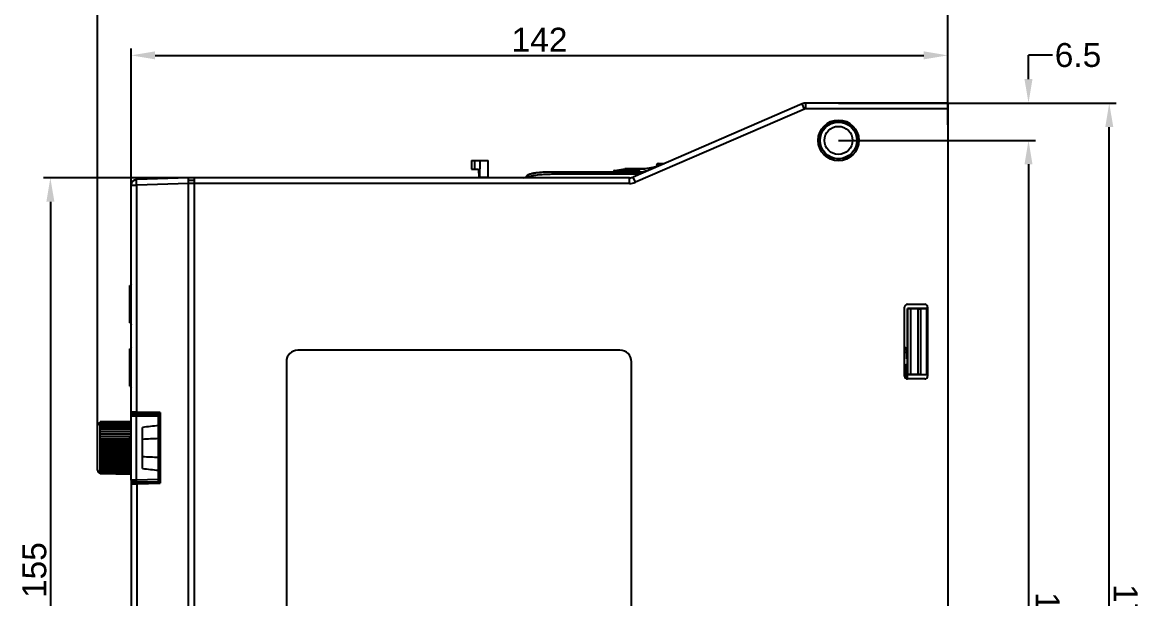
# Model space of a CAD drawing. Header units: millimetres. Extents: x 179 to 1020, y 292 to 886.
# Drawn here: x 487.6 to 681.5, y 683.8 to 784.1 of the extents above; entities that cross this region are included whole.
import ezdxf

# ---------------------------------------------------------------- set-up
doc = ezdxf.new("R2010")
doc.units = ezdxf.units.MM
doc.linetypes.add('CENTER', pattern=[0.6, 0.375, -0.075, 0.075, -0.075])
for name, color, linetype in [('00_CURVE', 7, 'Continuous'), ('VF-51-F001SOLIDLINE', 7, 'Continuous'), ('VF-51-P001SOLIDLINE', 7, 'Continuous'), ('VF-51-P002DIMENSION', 7, 'Continuous'), ('VF-51-P002SOLIDLINE', 7, 'Continuous'), ('VF-51-P003SOLIDLINE', 7, 'Continuous'), ('VF-51-P004SOLIDLINE', 7, 'Continuous'), ('VF-51-P005SOLIDLINE', 7, 'Continuous')]:
    doc.layers.add(name, color=color, linetype=linetype)
doc.styles.get("Standard").update_dxf_attribs({"font": 'arial.ttf'})
doc.dimstyles.new('DIMSTYLE_1', dxfattribs={"dimtxt": 4.166667, "dimasz": 4.166667, "dimexe": 1.2, "dimexo": 0, "dimtad": 1, "dimdsep": 46, "dimtxsty": 'Standard', "dimblk": 'CLOSED', "dimblk1": 'CLOSED', "dimblk2": 'CLOSED', "dimcen": 0.09, "dimclrt": 5, "dimadec": 0, "dimazin": 0, "dimtp": 0.2, "dimtm": 0.2, "dimtfac": 1, "dimtofl": 0, "dimtmove": 0, "dimatfit": 3, "dimldrblk": 'CLOSED', "dimfxl": 1, "dimtolj": 1, "dimarcsym": 0})

# ---------------------------------------------------------------- blocks, each defined once
blk = doc.blocks.new('*D6')
at = {"layer": 'Defpoints', "color": 0, "linetype": 'Continuous', "transparency": 16777216}
for p in [(648.49, 778.33), (648.49, 766.24), (506.49, 753.34)]:
    blk.add_point(p, dxfattribs=at)
at = {"layer": 'VF-51-P002DIMENSION', "color": 0, "linetype": 'Continuous', "lineweight": -2, "transparency": 16777216}
for p, q in [((506.49, 753.34), (506.49, 779.53)), ((510.65, 778.33), (644.32, 778.33)), ((648.49, 766.24), (648.49, 779.53))]:
    blk.add_line(p, q, dxfattribs=at)
at = {"layer": 'VF-51-P002DIMENSION', "color": 0, "linetype": 'Continuous', "transparency": 16777216}
for points in [[(510.65, 779.03), (510.65, 777.64), (506.49, 778.33)], [(644.32, 779.03), (644.32, 777.64), (648.49, 778.33)]]:
    blk.add_solid(points, dxfattribs=at)
at = {"layer": 'VF-51-P002DIMENSION', "color": 5, "linetype": 'Continuous', "transparency": 16777216, "insert": (577.5, 783.14), "char_height": 4.167, "attachment_point": 2}
blk.add_mtext('\\A1;142', dxfattribs=at)
blk = doc.blocks.new('_CLOSED')
at = {"color": 0, "linetype": 'ByBlock'}
for p, q in [((0, 0), (-1, 0.2)), ((-1, 0.2), (-1, -0.2)), ((-1, -0.2), (0, 0)), ((-1, 0), (0, 0))]:
    blk.add_line(p, q, dxfattribs=at)
blk = doc.blocks.new('*D7')
at = {"layer": 'Defpoints', "color": 0, "linetype": 'Continuous', "transparency": 16777216}
for p in [(648.49, 786.63), (648.49, 766.24), (500.64, 713.92)]:
    blk.add_point(p, dxfattribs=at)
at = {"layer": 'VF-51-P002DIMENSION', "color": 0, "linetype": 'Continuous', "lineweight": -2, "transparency": 16777216}
for p, q in [((500.64, 713.92), (500.64, 787.83)), ((648.49, 766.24), (648.49, 787.83)), ((504.8, 786.63), (644.32, 786.63))]:
    blk.add_line(p, q, dxfattribs=at)
at = {"layer": 'VF-51-P002DIMENSION', "color": 0, "linetype": 'Continuous', "transparency": 16777216}
for points in [[(504.8, 787.32), (504.8, 785.93), (500.64, 786.63)], [(644.32, 787.32), (644.32, 785.93), (648.49, 786.63)]]:
    blk.add_solid(points, dxfattribs=at)
at = {"layer": 'VF-51-P002DIMENSION', "color": 5, "linetype": 'Continuous', "transparency": 16777216, "insert": (574.56, 791.51), "char_height": 4.167, "attachment_point": 2}
blk.add_mtext('\\A1;148', dxfattribs=at)
blk = doc.blocks.new('*D8')
at = {"layer": 'Defpoints', "color": 0, "linetype": 'Continuous', "transparency": 16777216}
for p in [(517.49, 757.04), (492.44, 602.04), (534.98, 602.04)]:
    blk.add_point(p, dxfattribs=at)
at = {"layer": 'VF-51-P002DIMENSION', "color": 0, "linetype": 'Continuous', "lineweight": -2, "transparency": 16777216}
for p, q in [((517.49, 757.04), (491.24, 757.04)), ((492.44, 752.87), (492.44, 606.21)), ((534.98, 602.04), (491.24, 602.04))]:
    blk.add_line(p, q, dxfattribs=at)
at = {"layer": 'VF-51-P002DIMENSION', "color": 0, "linetype": 'Continuous', "transparency": 16777216}
for points in [[(491.75, 752.87), (493.14, 752.87), (492.44, 757.04)], [(491.75, 606.21), (493.14, 606.21), (492.44, 602.04)]]:
    blk.add_solid(points, dxfattribs=at)
at = {"layer": 'VF-51-P002DIMENSION', "color": 5, "linetype": 'Continuous', "transparency": 16777216, "insert": (487.56, 688.79), "char_height": 4.167, "attachment_point": 2, "rotation": 90}
blk.add_mtext('\\A1;155', dxfattribs=at)
blk = doc.blocks.new('*D9')
at = {"layer": 'Defpoints', "color": 0, "linetype": 'Continuous', "transparency": 16777216}
for p in [(648.49, 770.04), (676.57, 770.04), (648.49, 593.04)]:
    blk.add_point(p, dxfattribs=at)
at = {"layer": 'VF-51-P002DIMENSION', "color": 0, "linetype": 'Continuous', "lineweight": -2, "transparency": 16777216}
for p, q in [((648.49, 770.04), (677.77, 770.04)), ((676.57, 597.21), (676.57, 765.87)), ((648.49, 593.04), (677.77, 593.04))]:
    blk.add_line(p, q, dxfattribs=at)
at = {"layer": 'VF-51-P002DIMENSION', "color": 0, "linetype": 'Continuous', "transparency": 16777216}
for points in [[(675.88, 765.87), (677.27, 765.87), (676.57, 770.04)], [(675.88, 597.21), (677.27, 597.21), (676.57, 593.04)]]:
    blk.add_solid(points, dxfattribs=at)
at = {"layer": 'VF-51-P002DIMENSION', "color": 5, "linetype": 'Continuous', "transparency": 16777216, "insert": (681.52, 681.49), "char_height": 4.167, "attachment_point": 2, "rotation": 270}
blk.add_mtext('\\A1;177', dxfattribs=at)
blk = doc.blocks.new('*D10')
at = {"layer": 'Defpoints', "color": 0, "linetype": 'Continuous', "transparency": 16777216}
for p in [(629.49, 763.54), (629.49, 596.54), (662.53, 596.54)]:
    blk.add_point(p, dxfattribs=at)
at = {"layer": 'VF-51-P002DIMENSION', "color": 0, "linetype": 'Continuous', "lineweight": -2, "transparency": 16777216}
for p, q in [((629.49, 763.54), (663.73, 763.54)), ((662.53, 759.37), (662.53, 600.71)), ((629.49, 596.54), (663.73, 596.54))]:
    blk.add_line(p, q, dxfattribs=at)
at = {"layer": 'VF-51-P002DIMENSION', "color": 0, "linetype": 'Continuous', "transparency": 16777216}
for points in [[(661.83, 759.37), (663.22, 759.37), (662.53, 763.54)], [(661.83, 600.71), (663.22, 600.71), (662.53, 596.54)]]:
    blk.add_solid(points, dxfattribs=at)
at = {"layer": 'VF-51-P002DIMENSION', "color": 5, "linetype": 'Continuous', "transparency": 16777216, "insert": (667.93, 680.1), "char_height": 4.167, "attachment_point": 2, "rotation": 270}
blk.add_mtext('\\A1;167', dxfattribs=at)
blk = doc.blocks.new('*D14')
at = {"layer": 'Defpoints', "color": 0, "linetype": 'Continuous', "transparency": 16777216}
for p in [(629.49, 770.04), (662.53, 770.04), (629.49, 763.54)]:
    blk.add_point(p, dxfattribs=at)
at = {"layer": 'VF-51-P002DIMENSION', "color": 0, "linetype": 'Continuous', "lineweight": -2, "transparency": 16777216}
for p, q in [((662.53, 774.21), (662.53, 778.37)), ((666.7, 778.37), (662.53, 778.37)), ((629.49, 770.04), (663.73, 770.04)), ((629.49, 763.54), (663.73, 763.54)), ((662.53, 759.38), (662.53, 755.21))]:
    blk.add_line(p, q, dxfattribs=at)
at = {"layer": 'VF-51-P002DIMENSION', "color": 0, "linetype": 'Continuous', "transparency": 16777216}
for points in [[(661.83, 774.21), (663.22, 774.21), (662.53, 770.04)], [(661.83, 759.38), (663.22, 759.38), (662.53, 763.54)]]:
    blk.add_solid(points, dxfattribs=at)
at = {"layer": 'VF-51-P002DIMENSION', "color": 5, "linetype": 'Continuous', "transparency": 16777216, "insert": (671.14, 778.37), "char_height": 4.167, "attachment_point": 5, "rotation": 0.1}
blk.add_mtext('\\A1;6.5', dxfattribs=at)

msp = doc.modelspace()

# ---------------------------------------------------------------- linework, layer by layer
at = {"layer": '00_CURVE', "linetype": 'CENTER'}
for p, q in [((506.285, 731.791), (506.285, 738.291)), ((506.285, 720.791), (506.285, 727.291))]:
    msp.add_line(p, q, dxfattribs=at)
at = {"layer": 'VF-51-F001SOLIDLINE', "linetype": 'Continuous'}
for p, q in [((506.285, 731.791), (506.285, 738.291)), ((506.285, 738.291), (506.385, 738.291)), ((506.285, 737.791), (506.385, 737.791)), ((506.385, 738.301), (506.385, 731.781)), ((506.485, 737.791), (506.385, 737.791)), ((506.285, 732.291), (506.385, 732.291)), ((506.285, 731.791), (506.385, 731.791)), ((506.485, 732.291), (506.385, 732.291)), ((506.285, 720.791), (506.285, 727.291)), ((506.285, 727.291), (506.385, 727.291)), ((506.285, 726.791), (506.385, 726.791)), ((506.385, 727.301), (506.385, 720.781)), ((506.485, 726.791), (506.385, 726.791)), ((506.285, 721.291), (506.385, 721.291)), ((506.285, 720.791), (506.385, 720.791)), ((506.485, 721.291), (506.385, 721.291))]:
    msp.add_line(p, q, dxfattribs=at)
for centre, start, end in [((506.885, 738.301), 143.74578, 180), ((506.885, 731.781), 180, 216.25422), ((506.885, 727.301), 143.74578, 180), ((506.885, 720.781), 180, 216.25422)]:
    msp.add_arc(centre, 0.5, start, end, dxfattribs=at)
at = {"layer": 'VF-51-P001SOLIDLINE', "linetype": 'Continuous'}
for p, q in [((644.835, 734.291), (641.485, 734.291)), ((641.485, 734.291), (641.485, 722.791)), ((641.485, 734.291), (641.491, 734.286)), ((641.491, 722.796), (641.491, 734.286)), ((642.043, 734.271), (643.274, 734.26)), ((642.043, 722.812), (642.043, 734.271)), ((643.274, 734.26), (643.274, 722.823)), ((644.835, 734.258), (643.722, 734.258)), ((643.722, 734.258), (643.722, 722.824)), ((644.835, 722.791), (644.835, 734.291)), ((641.325, 727.074), (640.985, 727.086)), ((641.383, 726.636), (640.985, 726.651)), ((641.383, 726.838), (641.485, 727.009)), ((641.383, 725.571), (641.383, 726.636)), ((641.383, 725.571), (641.459, 725.572)), ((640.985, 724.519), (641.433, 724.511)), ((641.185, 722.143), (641.185, 724.515)), ((641.382, 724.571), (641.462, 724.571)), ((641.383, 724.701), (641.464, 724.701)), ((641.383, 724.512), (641.383, 724.701)), ((641.459, 724.51), (641.433, 724.511)), ((641.433, 724.511), (641.433, 722.045)), ((641.485, 722.791), (641.491, 722.796)), ((641.485, 722.791), (644.835, 722.791)), ((641.485, 722.041), (641.485, 722.791)), ((643.274, 722.823), (642.043, 722.812)), ((643.722, 722.824), (644.835, 722.824))]:
    msp.add_line(p, q, dxfattribs=at)
for centre, radius, start, end in [((640.986, 727.009), 0.5, 0.00204, 89.99898), ((640.875, 726.839), 0.508, 359.88654, 27.55472)]:
    msp.add_arc(centre, radius, start, end, dxfattribs=at)
for centre, major_axis, ratio, start_param, end_param in [((642.491, 734.286), (1, 0), 0.0174551, -3.1241394, -2.0344439), ((643.722, 734.275), (1, 0), 0.0174551, -2.0344439, -1.5707963), ((640.882, 726.837), (0.138, 0.485), 0.9900092, -0.8080038, 0.0714258), ((641.393, 726.637), (0, 1.001), 0.0104652, 1.368586, 1.5710487), ((642.491, 722.796), (1, 0), 0.0174551, 2.0344439, 3.1241394), ((643.722, 722.807), (1, 0), 0.0174551, 1.5707963, 2.0344439)]:
    msp.add_ellipse(centre, major_axis=major_axis, ratio=ratio, start_param=start_param, end_param=end_param, dxfattribs=at)
msp.add_open_spline([(641.459, 725.572), (641.46, 725.572), (641.46, 725.571), (641.46, 725.569), (641.46, 725.566), (641.46, 725.562), (641.461, 725.556), (641.461, 725.546), (641.461, 725.53), (641.462, 725.508), (641.462, 725.481), (641.463, 725.45), (641.463, 725.402), (641.464, 725.332), (641.464, 725.242), (641.465, 725.143), (641.465, 725.041), (641.465, 724.939), (641.464, 724.841), (641.464, 724.75), (641.463, 724.681), (641.463, 724.632), (641.462, 724.601), (641.462, 724.574), (641.461, 724.552), (641.461, 724.537), (641.461, 724.527), (641.46, 724.521), (641.46, 724.516), (641.46, 724.513), (641.46, 724.512), (641.46, 724.51), (641.459, 724.51)], degree=3, knots=[0, 0, 0, 0, 0.000651, 0.0024698, 0.0054796, 0.0096786, 0.0150566, 0.0216016, 0.0381296, 0.0591045, 0.0843246, 0.1135483, 0.1464937, 0.2222489, 0.3086801, 0.4024654, 0.4999997, 0.5975341, 0.6913194, 0.7777507, 0.8535059, 0.8864514, 0.9156751, 0.9408952, 0.9618702, 0.9783982, 0.9849433, 0.9903213, 0.9945203, 0.9975302, 0.999349, 1, 1, 1, 1], dxfattribs=at)
at = {"layer": 'VF-51-P002SOLIDLINE', "linetype": 'Continuous'}
for p, q in [((623.797, 769.041), (623.797, 770.041)), ((648.485, 770.041), (623.797, 770.041)), ((648.485, 770.041), (648.485, 593.041)), ((623.2, 769.918), (593.771, 757.165)), ((623.598, 769), (594.168, 756.247)), ((623.598, 769), (623.2, 769.918)), ((648.485, 769.041), (623.797, 769.041)), ((516.485, 757.041), (507.451, 756.726)), ((516.485, 620.541), (516.485, 757.041)), ((517.485, 756.541), (516.485, 756.541)), ((517.485, 620.541), (517.485, 757.041)), ((593.174, 757.041), (517.485, 757.041)), ((593.174, 756.041), (593.174, 757.041)), ((594.168, 756.247), (593.771, 757.165)), ((506.485, 715.636), (506.485, 755.726)), ((506.485, 755.726), (507.451, 755.726)), ((516.485, 756.042), (507.451, 755.726)), ((507.451, 716.291), (507.451, 755.726)), ((593.174, 756.041), (516.485, 756.041)), ((640.985, 722.541), (640.985, 734.541)), ((641.485, 735.041), (644.485, 735.041)), ((644.985, 734.541), (644.985, 722.541)), ((591.485, 727.041), (535.485, 727.041)), ((533.485, 725.041), (533.485, 634.041)), ((593.485, 634.041), (593.485, 725.041)), ((644.485, 722.041), (641.485, 722.041)), ((507.451, 716.291), (506.485, 716.31)), ((506.729, 716.061), (506.729, 715.927)), ((511.285, 715.941), (506.729, 716.061)), ((511.527, 716.185), (507.451, 716.291)), ((508.042, 715.914), (508.042, 716.026)), ((511.285, 715.941), (511.285, 704.141)), ((511.527, 716.185), (511.527, 703.898)), ((511.285, 712.041), (511.235, 712.04)), ((511.285, 708.041), (511.235, 708.043)), ((506.485, 704.446), (506.485, 624.616)), ((506.729, 704.155), (506.729, 704.022)), ((506.729, 704.022), (511.285, 704.141)), ((508.042, 704.056), (508.042, 704.168)), ((511.235, 705.64), (511.285, 705.641)), ((511.235, 705.14), (511.285, 705.141)), ((511.285, 704.641), (511.235, 704.64)), ((506.485, 703.772), (507.451, 703.791)), ((507.451, 703.791), (511.527, 703.898)), ((507.451, 703.791), (507.451, 624.616))]:
    msp.add_line(p, q, dxfattribs=at)
for radius in [3.542, 3.242]:
    msp.add_circle((629.485, 763.541), radius, dxfattribs=at)
for centre, radius, start, end in [((623.797, 768.541), 1.5, 90, 113.42869), ((623.797, 768.541), 0.5, 90, 113.42869), ((507.485, 755.726), 1, 92, 180), ((593.174, 758.541), 1.5, 270, 293.42869), ((593.174, 758.541), 2.5, 270, 293.42869), ((641.485, 734.541), 0.5, 90, 180), ((644.485, 734.541), 0.5, 0, 90), ((535.485, 725.041), 2, 90, 180), ((591.485, 725.041), 2, 0, 90), ((641.485, 722.541), 0.5, 180, 270), ((644.485, 722.541), 0.5, 270, 0), ((506.735, 716.31), 0.25, 180, 268.5), ((508.035, 715.776), 0.25, 32.4918, 88.5), ((508.026, 715.776), 0.552, 13.56097, 25.54288), ((508.035, 704.306), 0.25, 271.5, 327.46954), ((506.735, 703.772), 0.25, 91.5, 180)]:
    msp.add_arc(centre, radius, start, end, dxfattribs=at)
for major_axis in [(0, 3.193), (0, 2.443)]:
    msp.add_ellipse((629.485, 763.543), major_axis=major_axis, ratio=0.9999998, dxfattribs=at)
for points, knots in [([(507.451, 755.726), (507.448, 755.791), (507.444, 755.919), (507.44, 756.104), (507.437, 756.274), (507.436, 756.404), (507.436, 756.496), (507.437, 756.554), (507.438, 756.604), (507.44, 756.646), (507.442, 756.679), (507.444, 756.703), (507.446, 756.717), (507.448, 756.724), (507.45, 756.726), (507.451, 756.726)], [0, 0, 0, 0, 0.1946768, 0.381844, 0.5543343, 0.7055419, 0.7713196, 0.8296861, 0.8800857, 0.9220426, 0.9551686, 0.9791771, 0.9939288, 0.997912, 1, 1, 1, 1]), ([(507.453, 716.042), (507.452, 716.042), (507.452, 716.044), (507.451, 716.047), (507.45, 716.053), (507.45, 716.061), (507.449, 716.072), (507.449, 716.09), (507.448, 716.117), (507.448, 716.154), (507.449, 716.197), (507.449, 716.243), (507.45, 716.275), (507.451, 716.291)], [0, 0, 0, 0, 0.0058934, 0.0206473, 0.0446633, 0.0777973, 0.1197645, 0.1701774, 0.2943499, 0.445588, 0.6181125, 0.8052996, 1, 1, 1, 1]), ([(511.527, 716.185), (511.513, 716.171), (511.486, 716.145), (511.445, 716.105), (511.407, 716.067), (511.371, 716.031), (511.343, 716.003), (511.323, 715.983), (511.311, 715.97), (511.301, 715.959), (511.294, 715.951), (511.289, 715.947), (511.287, 715.944), (511.286, 715.943), (511.285, 715.942), (511.285, 715.941)], [0, 0, 0, 0, 0.1687742, 0.3345491, 0.494398, 0.6445266, 0.7795145, 0.8389647, 0.8913844, 0.9352633, 0.968967, 0.9814991, 0.9909195, 0.9970938, 1, 1, 1, 1]), ([(511.527, 703.898), (511.513, 703.911), (511.486, 703.938), (511.445, 703.977), (511.407, 704.016), (511.371, 704.052), (511.343, 704.08), (511.323, 704.1), (511.311, 704.113), (511.301, 704.123), (511.294, 704.131), (511.289, 704.136), (511.287, 704.138), (511.286, 704.14), (511.285, 704.141), (511.285, 704.141)], [0, 0, 0, 0, 0.1687742, 0.3345491, 0.494398, 0.6445266, 0.7795145, 0.8389647, 0.8913844, 0.9352633, 0.968967, 0.9814991, 0.9909195, 0.9970938, 1, 1, 1, 1]), ([(507.453, 704.041), (507.452, 704.041), (507.452, 704.039), (507.451, 704.035), (507.45, 704.029), (507.45, 704.021), (507.449, 704.011), (507.449, 703.992), (507.448, 703.965), (507.448, 703.928), (507.449, 703.885), (507.449, 703.839), (507.45, 703.807), (507.451, 703.791)], [0, 0, 0, 0, 0.0058934, 0.0206473, 0.0446633, 0.0777973, 0.1197645, 0.1701774, 0.2943499, 0.445588, 0.6181125, 0.8052996, 1, 1, 1, 1])]:
    msp.add_open_spline(points, degree=3, knots=knots, dxfattribs=at)
at = {"layer": 'VF-51-P003SOLIDLINE', "linetype": 'Continuous'}
for p, q in [((565.681, 760.041), (565.681, 758.541)), ((565.681, 760.041), (568.543, 760.041)), ((565.681, 758.541), (566.893, 758.541)), ((566.181, 760.041), (566.181, 758.541)), ((566.893, 758.541), (566.919, 757.041)), ((567.13, 757.094), (567.181, 760.041)), ((568.595, 757.041), (568.543, 760.041)), ((590.589, 758.326), (592.309, 758.607)), ((592.309, 758.607), (592.354, 758.611)), ((595.791, 758.607), (592.309, 758.607)), ((592.354, 758.611), (595.841, 758.611)), ((595.791, 758.607), (595.826, 758.611)), ((595.991, 758.617), (595.826, 758.611)), ((596.009, 758.618), (595.841, 758.611)), ((596, 758.617), (595.991, 758.617)), ((596.922, 758.741), (596.721, 758.702)), ((597.96, 758.98), (596.922, 758.741)), ((596.951, 758.745), (596.922, 758.741)), ((597.944, 758.973), (596.951, 758.745)), ((597.886, 758.963), (597.897, 759.271)), ((597.897, 759.271), (598.631, 759.271)), ((598.177, 759.541), (599.255, 759.541)), ((567.13, 757.094), (567.129, 757.041)), ((568.594, 757.094), (567.13, 757.094)), ((580.133, 757.644), (580.133, 758.041)), ((595.793, 758.041), (580.133, 758.041)), ((594.877, 757.644), (580.133, 757.644)), ((590.354, 758.041), (590.355, 758.059)), ((590.355, 758.059), (593.958, 758.059)), ((590.589, 758.326), (594.662, 758.326)), ((594.581, 758.203), (593.88, 758.041)), ((594.61, 758.206), (593.894, 758.041)), ((594.623, 758.213), (594.581, 758.203)), ((594.61, 758.206), (594.581, 758.203)), ((595.134, 758.041), (595.842, 758.206))]:
    msp.add_line(p, q, dxfattribs=at)
for points in [[(596.721, 758.702), (596.484, 758.665), (596.234, 758.636), (596.009, 758.618)], [(596.473, 758.664), (596.462, 758.662), (596.349, 758.649)], [(596.783, 758.714), (596.702, 758.698), (596.596, 758.682)], [(594.708, 758.235), (594.719, 758.241), (594.715, 758.24), (594.681, 758.229), (594.623, 758.213)]]:
    msp.add_lwpolyline(points, dxfattribs=at)
for centre, radius, start, end in [((595.79, 760.813), 2.206, 270.01648, 270.83282), ((596.304, 761.562), 2.89, 282.4327, 282.95314), ((598.177, 759.261), 0.28, 90, 178), ((574.787, 757.541), 0.5, 270, 326.22559), ((576.192, 756.229), 1.455, 117.44615, 118.24292), ((576.242, 756.131), 1.566, 115.67093, 117.43314), ((574.784, 757.534), 1.004, 330.38587, 339.2561), ((590.634, 758.049), 0.28, 99.30445, 178)]:
    msp.add_arc(centre, radius, start, end, dxfattribs=at)
for points, knots in [([(595.954, 758.612), (595.942, 758.612), (595.899, 758.61), (595.855, 758.608), (595.823, 758.608)], [0, 0, 0, 0, 0.2680398, 1, 1, 1, 1]), ([(596.77, 758.708), (596.633, 758.683), (596.361, 758.645), (596.088, 758.619), (595.954, 758.612)], [0, 0, 0, 0, 0.5091359, 1, 1, 1, 1]), ([(596.926, 758.739), (596.914, 758.736), (596.862, 758.725), (596.81, 758.715), (596.77, 758.708)], [0, 0, 0, 0, 0.2337248, 1, 1, 1, 1]), ([(575.723, 757.179), (575.658, 757.187), (575.563, 757.202), (575.444, 757.224), (575.367, 757.24), (575.304, 757.253), (575.254, 757.263), (575.225, 757.267), (575.205, 757.267), (575.203, 757.263)], [0, 0, 0, 0, 0.3725068, 0.5418256, 0.6914485, 0.8157428, 0.9100708, 0.9713679, 1, 1, 1, 1]), ([(575.318, 757.389), (575.315, 757.386), (575.296, 757.37), (575.278, 757.353), (575.264, 757.339)], [0, 0, 0, 0, 0.1854279, 1, 1, 1, 1]), ([(580.133, 758.041), (579.742, 758.041), (578.96, 758.032), (577.991, 757.988), (577.224, 757.92), (576.653, 757.846), (576.091, 757.736), (575.726, 757.622), (575.55, 757.535)], [0, 0, 0, 0, 0.25, 0.5, 0.625, 0.75, 0.875, 1, 1, 1, 1]), ([(575.723, 757.179), (575.7, 757.224), (575.668, 757.29), (575.627, 757.373), (575.601, 757.427), (575.58, 757.471), (575.566, 757.501), (575.558, 757.518), (575.553, 757.527), (575.552, 757.532), (575.55, 757.535), (575.55, 757.535)], [0, 0, 0, 0, 0.3814366, 0.5543797, 0.7060632, 0.830666, 0.9234797, 0.9566432, 0.9805678, 0.9950718, 1, 1, 1, 1]), ([(575.745, 757.618), (575.727, 757.612), (575.666, 757.588), (575.606, 757.562), (575.564, 757.542)], [0, 0, 0, 0, 0.2863843, 1, 1, 1, 1]), ([(580.133, 757.644), (579.762, 757.644), (579.019, 757.636), (578.09, 757.596), (577.35, 757.534), (576.797, 757.466), (576.339, 757.383), (575.981, 757.285), (575.806, 757.22), (575.723, 757.179)], [0, 0, 0, 0, 0.2500283, 0.5000458, 0.6250584, 0.7500644, 0.875046, 0.9375408, 1, 1, 1, 1]), ([(594.662, 758.326), (594.629, 758.319), (594.562, 758.281), (594.522, 758.217), (594.507, 758.182)], [0, 0, 0, 0, 0.470721, 1, 1, 1, 1]), ([(594.715, 758.233), (594.707, 758.231), (594.673, 758.221), (594.638, 758.212), (594.61, 758.206)], [0, 0, 0, 0, 0.2272386, 1, 1, 1, 1]), ([(594.662, 758.326), (594.674, 758.326), (594.715, 758.325), (594.756, 758.323), (594.784, 758.32)], [0, 0, 0, 0, 0.2954182, 1, 1, 1, 1]), ([(594.784, 758.32), (594.793, 758.318), (594.81, 758.316), (594.829, 758.31), (594.842, 758.302), (594.843, 758.289), (594.831, 758.279), (594.803, 758.262), (594.775, 758.252), (594.754, 758.245)], [0, 0, 0, 0, 0.1668503, 0.2846763, 0.3585036, 0.4119352, 0.4901295, 0.6124631, 1, 1, 1, 1]), ([(595.842, 758.206), (595.88, 758.215), (596.055, 758.251), (596.232, 758.277), (596.372, 758.292)], [0, 0, 0, 0, 0.215333, 1, 1, 1, 1]), ([(595.842, 758.206), (595.855, 758.206), (595.91, 758.198), (595.959, 758.162), (595.987, 758.13)], [0, 0, 0, 0, 0.2288112, 1, 1, 1, 1])]:
    msp.add_open_spline(points, degree=3, knots=knots, dxfattribs=at)
for points in [[(575.55, 757.535), (575.482, 757.502), (575.353, 757.427), (575.245, 757.326), (575.203, 757.263)], [(575.253, 757.327), (575.235, 757.308), (575.219, 757.287), (575.203, 757.263)], [(594.754, 758.245), (594.741, 758.241), (594.728, 758.237), (594.715, 758.233)]]:
    msp.add_open_spline(points, degree=3, dxfattribs=at)
at = {"layer": 'VF-51-P004SOLIDLINE', "linetype": 'Continuous'}
for p, q in [((506.791, 715.936), (507.454, 715.924)), ((506.791, 715.936), (507.454, 715.924)), ((506.791, 715.936), (511.235, 715.858)), ((506.791, 715.936), (511.235, 715.858)), ((511.235, 704.224), (511.235, 715.858)), ((511.235, 704.224), (511.235, 715.858)), ((506.485, 704.446), (506.485, 715.636)), ((506.485, 704.446), (506.485, 715.636)), ((506.485, 715.636), (507.433, 715.624)), ((506.485, 715.636), (507.433, 715.624)), ((507.433, 704.458), (507.433, 715.624)), ((507.433, 704.458), (507.433, 715.624)), ((507.433, 715.624), (511.235, 715.558)), ((507.433, 715.624), (511.235, 715.558)), ((506.285, 708.032), (506.285, 712.039)), ((506.485, 712.039), (506.285, 712.039)), ((508.485, 706.465), (508.485, 713.617)), ((508.485, 706.465), (508.485, 713.617)), ((506.485, 708.032), (506.285, 708.032)), ((507.433, 704.458), (506.485, 704.446)), ((507.433, 704.458), (506.485, 704.446)), ((506.791, 704.147), (511.235, 704.224)), ((506.791, 704.147), (511.235, 704.224)), ((507.454, 704.158), (506.791, 704.147)), ((507.454, 704.158), (506.791, 704.147)), ((511.235, 704.524), (507.433, 704.458)), ((511.235, 704.524), (507.433, 704.458))]:
    msp.add_line(p, q, dxfattribs=at)
for centre, radius, start, end in [((506.785, 715.636), 0.3, 89, 180), ((506.785, 715.636), 0.3, 89, 180), ((537.882, 457.547), 257.752, 95.93387, 96.54881), ((537.882, 457.547), 257.752, 95.93387, 96.54881), ((537.213, 122.161), 590.071, 92.523225, 92.790537), ((537.213, 122.161), 590.071, 92.523225, 92.790537), ((537.2, 1297.643), 589.791, 267.209363, 267.476801), ((537.2, 1297.643), 589.791, 267.209363, 267.476801), ((537.844, 962.183), 257.398, 263.45073, 264.06652), ((537.844, 962.183), 257.398, 263.45073, 264.06652), ((506.785, 704.446), 0.3, 180, 271), ((506.785, 704.446), 0.3, 180, 271)]:
    msp.add_arc(centre, radius, start, end, dxfattribs=at)
for points, knots in [([(507.454, 715.924), (507.453, 715.924), (507.452, 715.922), (507.45, 715.915), (507.447, 715.898), (507.444, 715.871), (507.441, 715.834), (507.438, 715.789), (507.435, 715.718), (507.434, 715.663), (507.433, 715.624)], [0, 0, 0, 0, 0.0070089, 0.0222303, 0.0796584, 0.1721628, 0.2961176, 0.4470098, 0.6192025, 1, 1, 1, 1]), ([(507.454, 715.924), (507.453, 715.924), (507.452, 715.922), (507.45, 715.915), (507.447, 715.898), (507.444, 715.871), (507.441, 715.834), (507.438, 715.789), (507.435, 715.718), (507.434, 715.663), (507.433, 715.624)], [0, 0, 0, 0, 0.0070089, 0.0222303, 0.0796584, 0.1721628, 0.2961176, 0.4470098, 0.6192025, 1, 1, 1, 1]), ([(507.454, 704.158), (507.453, 704.158), (507.452, 704.16), (507.45, 704.168), (507.447, 704.185), (507.444, 704.212), (507.441, 704.249), (507.438, 704.293), (507.435, 704.364), (507.434, 704.42), (507.433, 704.458)], [0, 0, 0, 0, 0.0070089, 0.0222302, 0.0796584, 0.1721628, 0.2961175, 0.4470097, 0.6192024, 1, 1, 1, 1]), ([(507.454, 704.158), (507.453, 704.158), (507.452, 704.16), (507.45, 704.168), (507.447, 704.185), (507.444, 704.212), (507.441, 704.249), (507.438, 704.293), (507.435, 704.364), (507.434, 704.42), (507.433, 704.458)], [0, 0, 0, 0, 0.0070089, 0.0222302, 0.0796584, 0.1721628, 0.2961175, 0.4470097, 0.6192024, 1, 1, 1, 1])]:
    msp.add_open_spline(points, degree=3, knots=knots, dxfattribs=at)
at = {"layer": 'VF-51-P005SOLIDLINE', "linetype": 'Continuous'}
for p, q in [((500.635, 706.166), (500.635, 713.916)), ((506.485, 714.66), (501.124, 714.566)), ((506.485, 714.635), (501.124, 714.542)), ((501.124, 714.566), (501.124, 714.559)), ((506.485, 714.562), (501.124, 714.471)), ((501.125, 714.542), (501.124, 714.559)), ((501.125, 714.503), (501.124, 714.542)), ((506.485, 714.441), (501.124, 714.352)), ((506.485, 714.273), (501.124, 714.188)), ((506.485, 714.061), (501.124, 713.98)), ((501.125, 714.471), (501.125, 714.503)), ((501.126, 714.352), (501.125, 714.38)), ((506.485, 713.806), (501.125, 713.731)), ((501.126, 714.188), (501.126, 714.2)), ((501.127, 713.753), (506.485, 713.834)), ((506.485, 713.512), (501.125, 713.442)), ((506.485, 713.181), (501.125, 713.119)), ((506.485, 712.818), (501.125, 712.763)), ((506.485, 712.425), (501.125, 712.379)), ((506.286, 712.007), (501.126, 711.971)), ((501.127, 713.731), (501.127, 713.753)), ((501.127, 713.49), (506.485, 713.566)), ((501.127, 713.442), (501.127, 713.49)), ((501.127, 713.19), (506.485, 713.26)), ((501.127, 713.119), (501.127, 713.19)), ((501.127, 712.855), (506.485, 712.918)), ((501.127, 712.763), (501.127, 712.855)), ((501.127, 712.49), (506.485, 712.545)), ((501.127, 712.379), (501.127, 712.49)), ((501.127, 712.098), (506.485, 712.144)), ((501.127, 711.971), (501.127, 712.098)), ((506.285, 711.571), (501.126, 711.543)), ((506.285, 711.12), (501.126, 711.101)), ((506.285, 710.658), (501.126, 710.648)), ((501.127, 711.683), (506.285, 711.719)), ((501.127, 711.543), (501.127, 711.683)), ((501.127, 711.25), (506.285, 711.278)), ((501.127, 711.101), (501.127, 711.25)), ((501.127, 710.804), (506.285, 710.822)), ((501.127, 710.647), (501.127, 710.804)), ((501.127, 710.349), (506.286, 710.359)), ((501.127, 710.191), (501.127, 710.349)), ((506.285, 710.191), (501.127, 710.191)), ((501.127, 709.733), (501.127, 709.891)), ((506.285, 709.891), (501.127, 709.891)), ((506.285, 709.424), (501.126, 709.434)), ((506.285, 708.963), (501.126, 708.982)), ((506.285, 708.511), (501.126, 708.539)), ((506.286, 708.075), (501.126, 708.112)), ((506.285, 709.724), (501.127, 709.733)), ((501.127, 709.279), (501.127, 709.435)), ((506.285, 709.26), (501.127, 709.279)), ((501.127, 708.833), (501.127, 708.982)), ((506.285, 708.805), (501.127, 708.833)), ((501.127, 708.4), (501.127, 708.539)), ((506.285, 708.363), (501.127, 708.4)), ((501.127, 707.985), (501.127, 708.112)), ((506.485, 707.938), (501.127, 707.985)), ((506.485, 706.021), (501.124, 706.102)), ((506.485, 707.657), (501.125, 707.704)), ((506.485, 707.265), (501.125, 707.32)), ((506.485, 706.901), (501.125, 706.964)), ((506.485, 706.57), (501.125, 706.64)), ((506.485, 706.276), (501.125, 706.352)), ((501.127, 707.592), (501.127, 707.704)), ((506.485, 707.537), (501.127, 707.592)), ((501.127, 707.227), (501.127, 707.32)), ((506.485, 707.164), (501.127, 707.227)), ((501.127, 706.892), (501.127, 706.964)), ((506.485, 706.823), (501.127, 706.892)), ((501.127, 706.592), (501.127, 706.64)), ((506.485, 706.516), (501.127, 706.592)), ((501.127, 706.33), (501.127, 706.352)), ((506.485, 706.248), (501.127, 706.33)), ((506.485, 705.809), (501.124, 705.894)), ((506.485, 705.641), (501.124, 705.73)), ((506.485, 705.52), (501.124, 705.612)), ((501.124, 705.54), (501.125, 705.58)), ((501.125, 705.54), (501.124, 705.516)), ((506.485, 705.447), (501.124, 705.54)), ((506.485, 705.423), (501.124, 705.516)), ((501.125, 705.703), (501.126, 705.73)), ((501.125, 705.58), (501.125, 705.611)), ((501.126, 705.883), (501.126, 705.895))]:
    msp.add_line(p, q, dxfattribs=at)
for centre, start, end in [((501.135, 713.916), 91.23869, 180), ((501.135, 706.166), 180, 268.76131)]:
    msp.add_arc(centre, 0.5, start, end, dxfattribs=at)
for points, knots in [([(501.125, 714.38), (501.125, 714.386), (501.125, 714.399), (501.125, 714.416), (501.124, 714.432), (501.124, 714.445), (501.124, 714.454), (501.124, 714.461), (501.124, 714.464), (501.124, 714.467), (501.124, 714.469), (501.124, 714.47), (501.124, 714.471), (501.124, 714.471)], [0, 0, 0, 0, 0.2133468, 0.4084518, 0.5810335, 0.7275426, 0.844803, 0.8916777, 0.9304031, 0.9607481, 0.9825046, 0.9955954, 1, 1, 1, 1]), ([(501.126, 714.2), (501.126, 714.209), (501.125, 714.229), (501.125, 714.257), (501.125, 714.283), (501.124, 714.303), (501.124, 714.317), (501.124, 714.326), (501.124, 714.334), (501.124, 714.34), (501.124, 714.345), (501.124, 714.348), (501.124, 714.35), (501.124, 714.351), (501.124, 714.352), (501.124, 714.352), (501.124, 714.352)], [0, 0, 0, 0, 0.1942153, 0.3813624, 0.5542608, 0.7060246, 0.7721063, 0.8307446, 0.8813549, 0.9234867, 0.9566999, 0.9806311, 0.9890597, 0.9951064, 0.9987547, 1, 1, 1, 1]), ([(501.127, 713.98), (501.126, 713.992), (501.126, 714.016), (501.125, 714.052), (501.125, 714.087), (501.125, 714.115), (501.124, 714.135), (501.124, 714.148), (501.124, 714.16), (501.124, 714.17), (501.124, 714.177), (501.124, 714.182), (501.124, 714.185), (501.124, 714.187), (501.124, 714.187), (501.124, 714.188), (501.124, 714.188)], [0, 0, 0, 0, 0.1702722, 0.3471284, 0.5198199, 0.6780759, 0.7487299, 0.8122991, 0.8677847, 0.9143956, 0.9513985, 0.9782245, 0.9877089, 0.9945177, 0.9986126, 1, 1, 1, 1]), ([(501.127, 713.753), (501.127, 713.765), (501.126, 713.79), (501.125, 713.828), (501.125, 713.866), (501.125, 713.897), (501.124, 713.92), (501.124, 713.935), (501.124, 713.948), (501.124, 713.959), (501.124, 713.967), (501.124, 713.972), (501.124, 713.975), (501.124, 713.977), (501.124, 713.979), (501.124, 713.979), (501.124, 713.98), (501.124, 713.98)], [0, 0, 0, 0, 0.1593674, 0.3313335, 0.5037945, 0.6649382, 0.7377093, 0.8035577, 0.8613337, 0.9100631, 0.9488473, 0.9643118, 0.9770682, 0.9870497, 0.9942026, 0.9985143, 1, 1, 1, 1]), ([(501.127, 713.49), (501.126, 713.503), (501.126, 713.528), (501.125, 713.567), (501.125, 713.608), (501.124, 713.64), (501.124, 713.665), (501.124, 713.681), (501.124, 713.695), (501.124, 713.707), (501.124, 713.716), (501.124, 713.722), (501.124, 713.725), (501.124, 713.727), (501.124, 713.729), (501.125, 713.73), (501.125, 713.731), (501.125, 713.731)], [0, 0, 0, 0, 0.150689, 0.3185931, 0.4907805, 0.6542062, 0.7286825, 0.7963775, 0.8560303, 0.9064703, 0.9467428, 0.9628291, 0.9760918, 0.9864674, 0.9939243, 0.9984352, 1, 1, 1, 1]), ([(501.127, 713.19), (501.126, 713.202), (501.126, 713.228), (501.125, 713.268), (501.125, 713.31), (501.124, 713.345), (501.124, 713.371), (501.124, 713.388), (501.124, 713.404), (501.124, 713.417), (501.124, 713.426), (501.124, 713.432), (501.124, 713.436), (501.124, 713.439), (501.125, 713.441), (501.125, 713.442), (501.125, 713.442), (501.125, 713.442)], [0, 0, 0, 0, 0.1413445, 0.3047921, 0.4766075, 0.6424777, 0.7187954, 0.7885216, 0.8502167, 0.9025455, 0.94446, 0.9612079, 0.9750298, 0.9858682, 0.9936671, 0.9983745, 1, 1, 1, 1]), ([(501.127, 712.855), (501.126, 712.867), (501.126, 712.892), (501.125, 712.933), (501.125, 712.977), (501.124, 713.013), (501.124, 713.041), (501.124, 713.06), (501.124, 713.077), (501.124, 713.091), (501.124, 713.101), (501.124, 713.108), (501.124, 713.112), (501.125, 713.114), (501.125, 713.117), (501.125, 713.118), (501.125, 713.119), (501.125, 713.119)], [0, 0, 0, 0, 0.1312803, 0.289827, 0.4611435, 0.62962, 0.7079328, 0.7798801, 0.8437947, 0.8982226, 0.9419142, 0.9594027, 0.9738634, 0.9852088, 0.9933567, 0.9982746, 1, 1, 1, 1]), ([(501.127, 712.49), (501.126, 712.501), (501.126, 712.526), (501.125, 712.566), (501.125, 712.611), (501.124, 712.65), (501.124, 712.679), (501.124, 712.699), (501.124, 712.717), (501.124, 712.733), (501.124, 712.744), (501.125, 712.751), (501.125, 712.755), (501.125, 712.758), (501.125, 712.761), (501.125, 712.762), (501.125, 712.763), (501.125, 712.763)], [0, 0, 0, 0, 0.1204441, 0.2735977, 0.4442637, 0.6155129, 0.6959958, 0.770358, 0.8367118, 0.893442, 0.9390893, 0.9574098, 0.9725652, 0.9844428, 0.9929871, 0.9981679, 1, 1, 1, 1]), ([(501.127, 712.098), (501.126, 712.108), (501.126, 712.132), (501.125, 712.172), (501.125, 712.218), (501.124, 712.258), (501.124, 712.289), (501.124, 712.31), (501.124, 712.33), (501.124, 712.346), (501.124, 712.358), (501.125, 712.366), (501.125, 712.37), (501.125, 712.374), (501.125, 712.376), (501.125, 712.378), (501.125, 712.379), (501.125, 712.379)], [0, 0, 0, 0, 0.1087816, 0.2560016, 0.4258464, 0.6000481, 0.6828942, 0.7598838, 0.8289312, 0.8881733, 0.9360051, 0.9552323, 0.9711328, 0.9836198, 0.9926238, 0.9980816, 1, 1, 1, 1]), ([(501.127, 711.683), (501.126, 711.705), (501.125, 711.744), (501.124, 711.8), (501.124, 711.842), (501.124, 711.875), (501.124, 711.897), (501.124, 711.918), (501.124, 711.936), (501.125, 711.948), (501.125, 711.957), (501.125, 711.962), (501.125, 711.965), (501.125, 711.968), (501.125, 711.97), (501.125, 711.971), (501.126, 711.971)], [0, 0, 0, 0, 0.2368876, 0.4057026, 0.5830422, 0.6684532, 0.7483179, 0.8203259, 0.8823402, 0.9325863, 0.9528001, 0.9695516, 0.9827296, 0.9922251, 0.9979683, 1, 1, 1, 1]), ([(501.127, 711.25), (501.126, 711.258), (501.126, 711.279), (501.125, 711.316), (501.124, 711.364), (501.124, 711.406), (501.124, 711.441), (501.124, 711.465), (501.124, 711.487), (501.124, 711.506), (501.125, 711.519), (501.125, 711.528), (501.125, 711.533), (501.125, 711.537), (501.125, 711.541), (501.126, 711.542), (501.126, 711.543), (501.126, 711.543)], [0, 0, 0, 0, 0.0826787, 0.2161159, 0.3836506, 0.5643187, 0.6525092, 0.7355299, 0.8107798, 0.875875, 0.9287689, 0.9501014, 0.9678079, 0.9817321, 0.9917616, 0.9978466, 1, 1, 1, 1]), ([(501.127, 710.804), (501.126, 710.81), (501.126, 710.829), (501.125, 710.865), (501.124, 710.912), (501.124, 710.956), (501.124, 710.992), (501.124, 711.017), (501.124, 711.04), (501.125, 711.061), (501.125, 711.075), (501.125, 711.085), (501.125, 711.09), (501.126, 711.095), (501.126, 711.098), (501.126, 711.1), (501.126, 711.101), (501.126, 711.101)], [0, 0, 0, 0, 0.0680773, 0.1935036, 0.3594649, 0.543664, 0.6348759, 0.721364, 0.8001863, 0.868696, 0.9245392, 0.9471251, 0.9658743, 0.9806247, 0.991275, 0.9977354, 1, 1, 1, 1]), ([(501.127, 710.349), (501.126, 710.351), (501.126, 710.356), (501.126, 710.366), (501.125, 710.381), (501.125, 710.409), (501.124, 710.451), (501.124, 710.496), (501.124, 710.533), (501.124, 710.56), (501.124, 710.584), (501.125, 710.606), (501.125, 710.621), (501.125, 710.631), (501.125, 710.637), (501.126, 710.642), (501.126, 710.646), (501.126, 710.647), (501.126, 710.648), (501.126, 710.648)], [0, 0, 0, 0, 0.0174454, 0.052333, 0.1034233, 0.1688741, 0.3329124, 0.5208482, 0.6153526, 0.7056401, 0.7884147, 0.8606883, 0.9198315, 0.9437909, 0.9636952, 0.9793877, 0.9907194, 0.9975747, 1, 1, 1, 1]), ([(501.127, 709.891), (501.126, 709.891), (501.126, 709.893), (501.126, 709.894), (501.126, 709.898), (501.126, 709.903), (501.125, 709.909), (501.125, 709.92), (501.125, 709.936), (501.125, 709.959), (501.124, 709.985), (501.124, 710.012), (501.124, 710.041), (501.124, 710.07), (501.124, 710.098), (501.125, 710.123), (501.125, 710.146), (501.125, 710.162), (501.125, 710.173), (501.126, 710.179), (501.126, 710.184), (501.126, 710.188), (501.126, 710.19), (501.126, 710.191), (501.127, 710.191)], [0, 0, 0, 0, 0.0025657, 0.0098096, 0.0217432, 0.0382918, 0.0592761, 0.0844881, 0.1466551, 0.2223769, 0.3087752, 0.4025146, 0.4999999, 0.5974854, 0.6912249, 0.7776232, 0.853345, 0.9155119, 0.9407239, 0.9617082, 0.9782568, 0.9901905, 0.9974343, 1, 1, 1, 1]), ([(501.126, 709.434), (501.126, 709.434), (501.126, 709.435), (501.126, 709.437), (501.126, 709.441), (501.125, 709.445), (501.125, 709.451), (501.125, 709.461), (501.125, 709.477), (501.124, 709.498), (501.124, 709.523), (501.124, 709.549), (501.124, 709.587), (501.124, 709.631), (501.125, 709.673), (501.125, 709.701), (501.126, 709.716), (501.126, 709.726), (501.126, 709.732), (501.127, 709.733)], [0, 0, 0, 0, 0.0024253, 0.0092806, 0.0206123, 0.0363048, 0.0562091, 0.0801685, 0.1393117, 0.2115853, 0.2943599, 0.3846474, 0.4791518, 0.6670877, 0.8311259, 0.8965768, 0.9476671, 0.9825546, 1, 1, 1, 1]), ([(501.126, 708.982), (501.126, 708.982), (501.126, 708.983), (501.126, 708.984), (501.126, 708.988), (501.125, 708.992), (501.125, 708.998), (501.125, 709.007), (501.125, 709.022), (501.124, 709.042), (501.124, 709.065), (501.124, 709.091), (501.124, 709.126), (501.124, 709.17), (501.125, 709.217), (501.126, 709.253), (501.126, 709.272), (501.127, 709.279)], [0, 0, 0, 0, 0.0022646, 0.008725, 0.0193753, 0.0341257, 0.0528749, 0.0754608, 0.131304, 0.1998138, 0.278636, 0.3651241, 0.456336, 0.6405351, 0.8064964, 0.9319227, 1, 1, 1, 1]), ([(501.126, 708.539), (501.126, 708.539), (501.126, 708.54), (501.125, 708.542), (501.125, 708.545), (501.125, 708.549), (501.125, 708.554), (501.125, 708.563), (501.124, 708.577), (501.124, 708.596), (501.124, 708.618), (501.124, 708.642), (501.124, 708.676), (501.124, 708.719), (501.125, 708.766), (501.126, 708.803), (501.126, 708.825), (501.127, 708.833)], [0, 0, 0, 0, 0.0021534, 0.0082384, 0.0182679, 0.0321921, 0.0498986, 0.0712311, 0.124125, 0.1892202, 0.2644701, 0.3474908, 0.4356813, 0.6163494, 0.7838841, 0.9173213, 1, 1, 1, 1]), ([(501.126, 708.112), (501.125, 708.112), (501.125, 708.113), (501.125, 708.114), (501.125, 708.117), (501.125, 708.121), (501.125, 708.126), (501.125, 708.134), (501.124, 708.147), (501.124, 708.164), (501.124, 708.185), (501.124, 708.208), (501.124, 708.241), (501.124, 708.282), (501.125, 708.338), (501.126, 708.377), (501.127, 708.4)], [0, 0, 0, 0, 0.0020317, 0.0077749, 0.0172704, 0.0304484, 0.0471999, 0.0674137, 0.1176598, 0.1796741, 0.2516821, 0.3315468, 0.4169578, 0.5942974, 0.7631124, 1, 1, 1, 1]), ([(501.125, 707.704), (501.125, 707.704), (501.125, 707.705), (501.125, 707.706), (501.125, 707.709), (501.125, 707.712), (501.125, 707.717), (501.124, 707.724), (501.124, 707.736), (501.124, 707.753), (501.124, 707.772), (501.124, 707.793), (501.124, 707.825), (501.125, 707.865), (501.125, 707.911), (501.126, 707.951), (501.126, 707.975), (501.127, 707.985)], [0, 0, 0, 0, 0.0019184, 0.0073762, 0.0163805, 0.0288677, 0.0447684, 0.0639958, 0.1118284, 0.1710711, 0.2401193, 0.3171094, 0.399956, 0.5741577, 0.7440012, 0.8912195, 1, 1, 1, 1]), ([(501.125, 707.32), (501.125, 707.32), (501.125, 707.321), (501.125, 707.322), (501.125, 707.324), (501.125, 707.327), (501.125, 707.331), (501.124, 707.339), (501.124, 707.35), (501.124, 707.365), (501.124, 707.383), (501.124, 707.403), (501.124, 707.433), (501.125, 707.471), (501.125, 707.516), (501.126, 707.557), (501.126, 707.582), (501.127, 707.592)], [0, 0, 0, 0, 0.0018321, 0.0070129, 0.0155572, 0.0274348, 0.0425902, 0.0609107, 0.106558, 0.1632882, 0.229642, 0.3040042, 0.3844871, 0.5557363, 0.7264024, 0.8795559, 1, 1, 1, 1]), ([(501.125, 706.964), (501.125, 706.964), (501.125, 706.965), (501.125, 706.966), (501.125, 706.968), (501.124, 706.971), (501.124, 706.975), (501.124, 706.981), (501.124, 706.991), (501.124, 707.006), (501.124, 707.022), (501.124, 707.041), (501.124, 707.069), (501.125, 707.106), (501.125, 707.15), (501.126, 707.19), (501.126, 707.215), (501.127, 707.227)], [0, 0, 0, 0, 0.0017254, 0.0066433, 0.0147912, 0.0261366, 0.0405973, 0.0580858, 0.1017774, 0.1562053, 0.22012, 0.2920673, 0.37038, 0.5388565, 0.710173, 0.8687197, 1, 1, 1, 1]), ([(501.125, 706.64), (501.125, 706.64), (501.125, 706.641), (501.125, 706.642), (501.124, 706.644), (501.124, 706.646), (501.124, 706.65), (501.124, 706.656), (501.124, 706.665), (501.124, 706.678), (501.124, 706.694), (501.124, 706.711), (501.124, 706.738), (501.125, 706.772), (501.125, 706.815), (501.126, 706.855), (501.126, 706.88), (501.127, 706.892)], [0, 0, 0, 0, 0.0016255, 0.0063329, 0.0141318, 0.0249703, 0.0387922, 0.05554, 0.0974545, 0.1497833, 0.2114784, 0.2812046, 0.3575223, 0.5233925, 0.6952079, 0.8586555, 1, 1, 1, 1]), ([(501.125, 706.352), (501.125, 706.352), (501.125, 706.352), (501.124, 706.353), (501.124, 706.355), (501.124, 706.358), (501.124, 706.361), (501.124, 706.366), (501.124, 706.375), (501.124, 706.387), (501.124, 706.401), (501.124, 706.417), (501.124, 706.442), (501.125, 706.475), (501.125, 706.515), (501.126, 706.554), (501.126, 706.58), (501.127, 706.592)], [0, 0, 0, 0, 0.0015648, 0.0060757, 0.0135326, 0.0239082, 0.0371709, 0.0532572, 0.0935297, 0.1439697, 0.2036225, 0.2713176, 0.3457938, 0.5092195, 0.681407, 0.849311, 1, 1, 1, 1]), ([(501.124, 706.102), (501.124, 706.102), (501.124, 706.103), (501.124, 706.104), (501.124, 706.106), (501.124, 706.108), (501.124, 706.111), (501.124, 706.116), (501.124, 706.123), (501.124, 706.134), (501.124, 706.148), (501.124, 706.162), (501.125, 706.185), (501.125, 706.216), (501.125, 706.254), (501.126, 706.292), (501.127, 706.317), (501.127, 706.33)], [0, 0, 0, 0, 0.0014857, 0.0057974, 0.0129503, 0.0229318, 0.0356883, 0.0511528, 0.0899369, 0.1386664, 0.1964423, 0.2622907, 0.3350618, 0.4962055, 0.6686666, 0.8406326, 1, 1, 1, 1]), ([(501.124, 705.894), (501.124, 705.894), (501.124, 705.895), (501.124, 705.896), (501.124, 705.897), (501.124, 705.9), (501.124, 705.905), (501.124, 705.913), (501.124, 705.923), (501.124, 705.934), (501.124, 705.947), (501.125, 705.968), (501.125, 705.995), (501.125, 706.031), (501.126, 706.067), (501.126, 706.091), (501.127, 706.103)], [0, 0, 0, 0, 0.0013874, 0.0054823, 0.0122911, 0.0217755, 0.0486015, 0.0856044, 0.1322153, 0.1877009, 0.2512701, 0.3219241, 0.4801801, 0.6528717, 0.8297279, 1, 1, 1, 1]), ([(501.124, 705.73), (501.124, 705.73), (501.124, 705.731), (501.124, 705.731), (501.124, 705.732), (501.124, 705.734), (501.124, 705.737), (501.124, 705.742), (501.124, 705.749), (501.124, 705.757), (501.124, 705.765), (501.124, 705.779), (501.125, 705.799), (501.125, 705.825), (501.125, 705.854), (501.126, 705.873), (501.126, 705.883)], [0, 0, 0, 0, 0.0012453, 0.0048936, 0.0109403, 0.0193689, 0.0433002, 0.0765134, 0.1186453, 0.1692556, 0.227894, 0.2939757, 0.4457396, 0.6186381, 0.8057851, 1, 1, 1, 1]), ([(501.124, 705.612), (501.124, 705.612), (501.124, 705.613), (501.124, 705.614), (501.124, 705.616), (501.124, 705.618), (501.124, 705.622), (501.124, 705.628), (501.124, 705.637), (501.124, 705.651), (501.125, 705.666), (501.125, 705.684), (501.125, 705.696), (501.125, 705.703)], [0, 0, 0, 0, 0.0044046, 0.0174955, 0.0392519, 0.069597, 0.1083225, 0.1551972, 0.2724577, 0.4189669, 0.5915486, 0.7866535, 1, 1, 1, 1])]:
    msp.add_open_spline(points, degree=3, knots=knots, dxfattribs=at)

# ---------------------------------------------------------------- dimensions: what is measured, and where the dimension line sits
at = {"layer": 'VF-51-P002DIMENSION', "linetype": 'Continuous'}
for base, p1, override, picture, middle in [((648.485, 786.628), (500.635, 713.916), {"dimdec": 0, "dimsah": 1}, '*D7', (574.557, 786.628)), ((648.485, 778.335), (506.485, 753.341), {"dimsah": 1}, '*D6', (577.501, 778.335))]:
    dim = msp.add_linear_dim(base=base, p1=p1, p2=(648.485, 766.241), dimstyle='DIMSTYLE_1', override=override, dxfattribs=at)
    dim.commit()
    dim.dimension.update_dxf_attribs({"geometry": picture, "text_midpoint": middle, "dimtype": 160})
dim = msp.add_linear_dim(base=(662.529, 770.041), p1=(629.485, 763.543), p2=(629.485, 770.041), angle=90, dimstyle='DIMSTYLE_1', override={"dimsah": 1, "dimtmove": 1}, dxfattribs=at)
dim.commit()
dim.dimension.update_dxf_attribs({"geometry": '*D14', "text_midpoint": (664.667, 778.271), "dimtype": 160, "text_rotation": 0.1})
for base, p1, p2, angle, override, picture, middle in [((676.572, 770.041), (648.485, 593.041), (648.485, 770.041), 90, {"dimsah": 1, "dimtmove": 2}, '*D9', (679.425, 681.489)), ((662.529, 596.541), (629.485, 763.541), (629.485, 596.541), 270, {"dimsah": 1, "dimtmove": 2}, '*D10', (665.804, 680.102)), ((492.442, 602.041), (517.485, 757.041), (534.977, 602.041), 270, {"dimsah": 1}, '*D8', (492.442, 688.791))]:
    dim = msp.add_linear_dim(base=base, p1=p1, p2=p2, angle=angle, dimstyle='DIMSTYLE_1', override=override, dxfattribs=at)
    dim.commit()
    dim.dimension.update_dxf_attribs({"geometry": picture, "text_midpoint": middle, "dimtype": 160})

doc.saveas('drawing.dxf')
